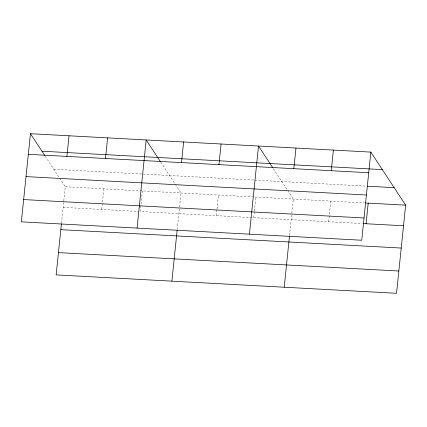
<?xml version="1.0" encoding="UTF-8"?>
<svg xmlns="http://www.w3.org/2000/svg" width="427" height="427" viewBox="0 0 427 427"><rect width="100%" height="100%" fill="white"/><g stroke="black" fill="none" stroke-linecap="round" stroke-linejoin="round"><path stroke-width="0.32" stroke-dasharray="2.13 1.6" d="M61.504 223.107L63.73 201.581M63.794 200.936L65.262 186.759L45.075 155.988M101.706 209.465L103.836 188.841M142.415 190.928L140.286 211.546L362.133 223.54M177.237 229.363L180.995 193.015L175.609 184.806M216.302 215.656L216.905 209.86M216.969 209.214L218.437 195.038M253.745 217.679L254.348 211.883M254.412 211.237L255.88 197.06M289.565 235.432L291.79 213.906M291.854 213.26L293.322 199.083L273.136 168.313M328.635 221.73L330.765 201.106M53.775 169.252L366.574 186.156M65.262 186.759L364.268 202.916M63.127 207.378L138.951 211.477M160.808 162.244L175.251 184.261"/><path stroke-width="0.64" d="M30.456 133.704L21.35 221.843L361.738 240.241L370.849 152.103L30.456 133.704L44.728 155.455M66.906 156.415L69.035 135.791M61.435 223.764L56.15 274.897L396.544 293.296L405.65 205.157L370.849 152.103M105.48 158.497L107.615 137.878M137.083 228.098L146.189 139.96L160.461 161.71M181.502 162.607L183.631 141.983M171.884 281.153L177.168 230.014M218.944 164.63L221.079 144.011M249.411 234.172L258.522 146.034L272.789 167.784M293.829 168.676L295.964 148.057M284.211 287.222L289.495 236.088M331.272 170.704L333.407 150.08M366.078 223.753L368.207 203.129M41.942 151.211L382.33 169.61M28.326 154.328L368.72 172.727M367.231 186.193L394.164 187.65M26.026 176.607L366.414 195.006M365.581 202.99L405.65 205.157M23.65 199.564L364.044 217.962M363.446 223.609L403.52 225.776M60.826 229.662L401.215 248.055M58.456 252.613L398.845 271.012"/></g></svg>
